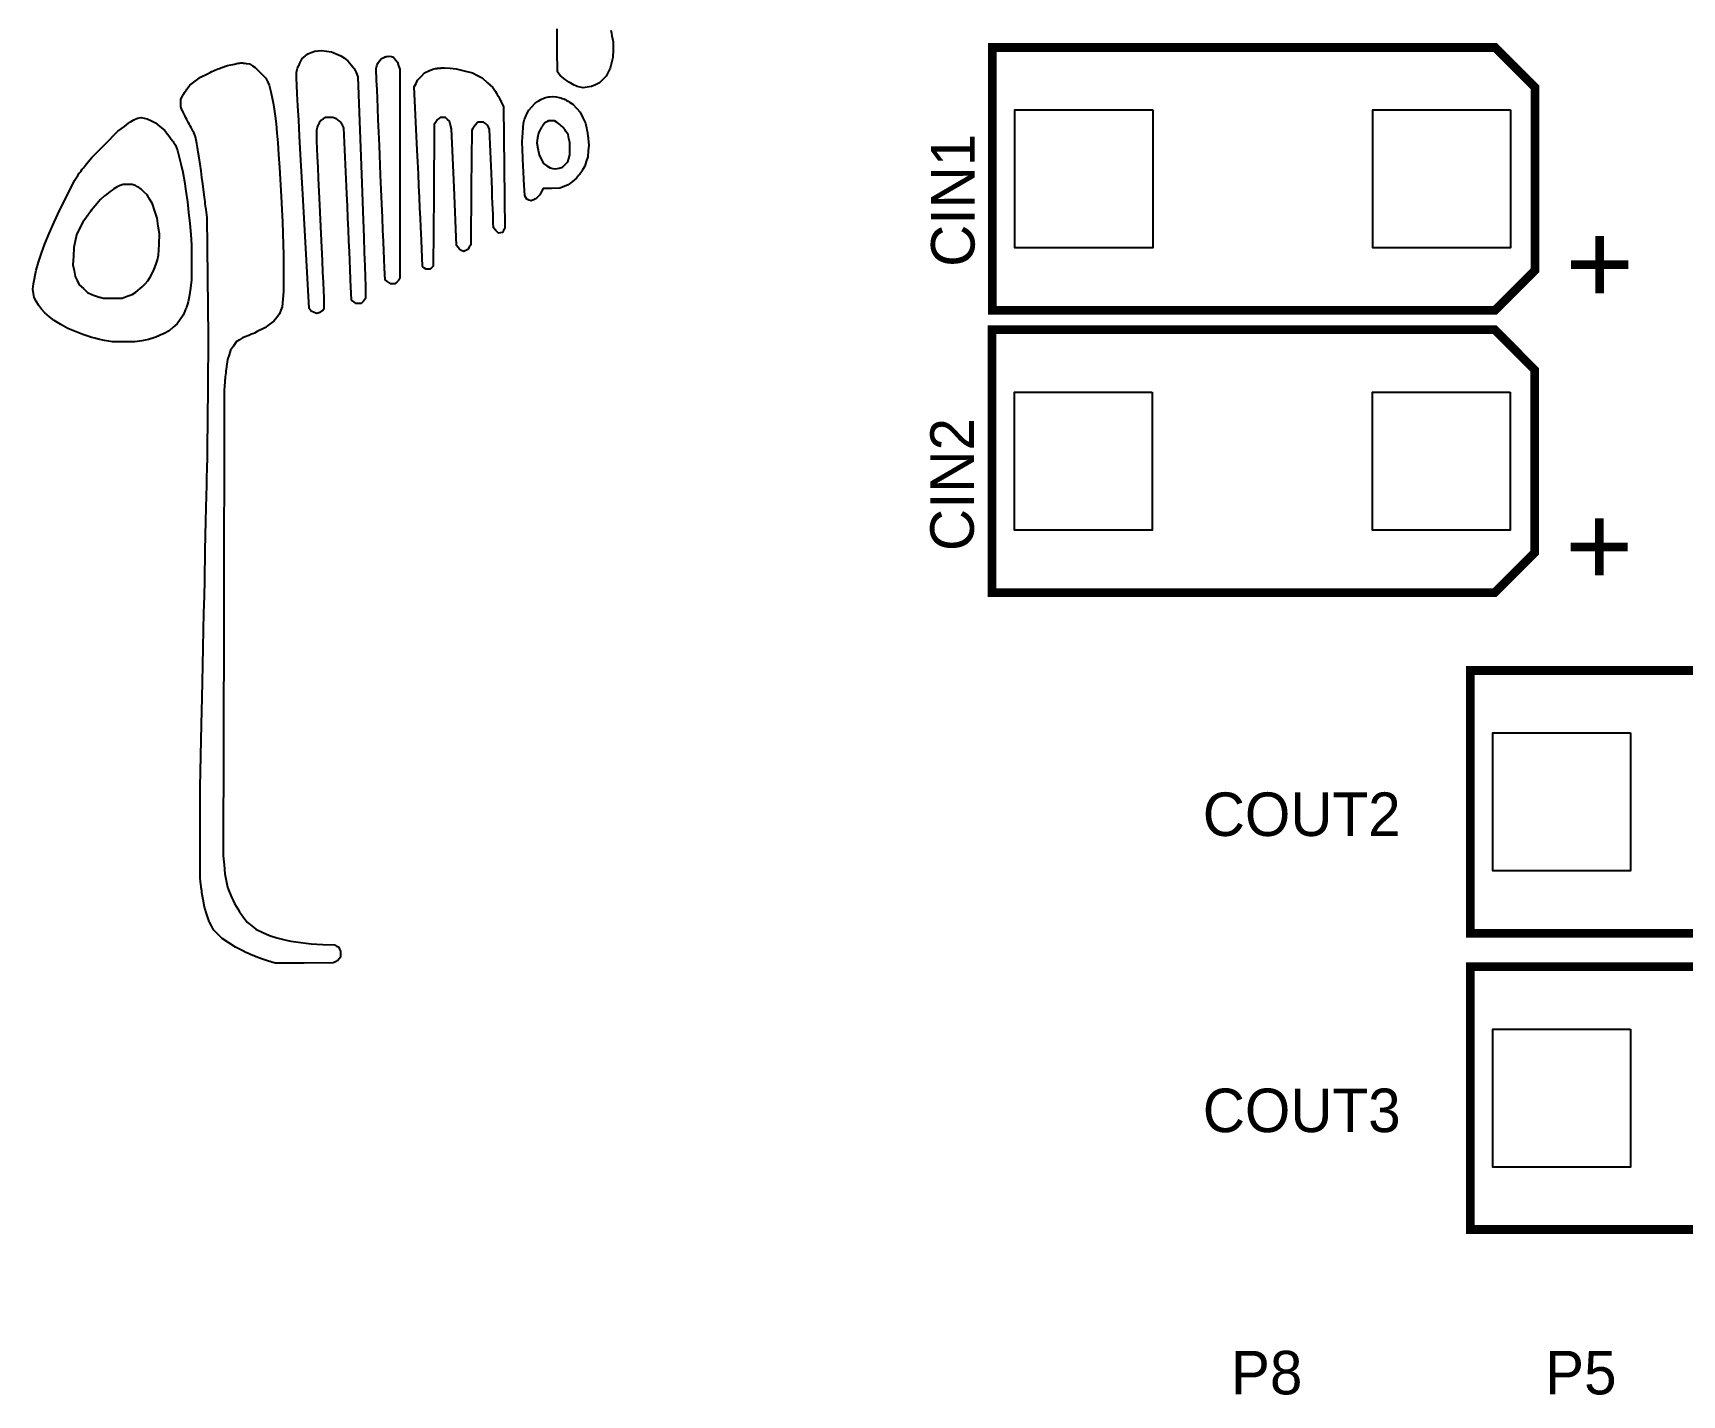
# Model space of a CAD drawing. Extents: x 0 to 260, y 0 to 180.
# Drawn here: x 44.71 to 73.58, y 137.78 to 161.61 of the extents above; entities that cross this region are included whole.
import ezdxf

# ---------------------------------------------------------------- set-up
doc = ezdxf.new("R2010")
doc.units = 0
for name, color, linetype in [('BG_SILKSCREEN_TOP', 6, 'CONTINUOUS'), ('PG_SILKSCREEN_TOP', 254, 'CONTINUOUS'), ('PIN_TOP', 96, 'CONTINUOUS'), ('RD_SILKSCREEN_TOP', 85, 'CONTINUOUS')]:
    doc.layers.add(name, color=color, linetype=linetype)

msp = doc.modelspace()

# ---------------------------------------------------------------- linework, layer by layer
at = {"layer": 'BG_SILKSCREEN_TOP'}
msp.add_lwpolyline([(54.822598, 161.663126), (54.834282, 161.612326), (54.844442, 161.563558), (54.864762, 161.459418), (54.863746, 161.322004), (54.862476, 161.184336), (54.8386, 161.093404), (54.81447, 161.001202), (54.779926, 160.93186), (54.744112, 160.861248), (54.686708, 160.802828), (54.628034, 160.744154), (54.556152, 160.710626), (54.484524, 160.677098), (54.411372, 160.66516), (54.338474, 160.654492), (54.288182, 160.66516), (54.23789, 160.680146), (54.210712, 160.691322), (54.182518, 160.70453), (54.153308, 160.720024), (54.123336, 160.73755), (54.092094, 160.757362), (54.06009, 160.778952), (54.027324, 160.802828), (53.941218, 160.867344), (53.916072, 160.900872), (53.89118, 160.9344), (53.88737, 161.310066), (53.885084, 161.686748)], dxfattribs=at)
for points in [[(49.846484, 161.296858), (49.93386, 161.285936), (50.01641, 161.251392), (50.09896, 161.216594), (50.15992, 161.172398), (50.22088, 161.128202), (50.275998, 161.059876), (50.330862, 160.993074), (50.36439, 160.921192), (50.397918, 160.84931), (50.464974, 158.989268), (50.488342, 158.336996), (50.498756, 158.04134), (50.508154, 157.773624), (50.516028, 157.539182), (50.522378, 157.343856), (50.527204, 157.193234), (50.529998, 157.09265), (50.53076, 157.047692), (50.53076, 156.967428), (50.49139, 156.924502), (50.451766, 156.881322), (50.40757, 156.881322), (50.363374, 156.881322), (50.32375, 156.911294), (50.28438, 156.941266), (50.268886, 157.292802), (50.26025, 157.487366), (50.254154, 157.627574), (50.246788, 157.790642), (50.23866, 157.972252), (50.230024, 158.168086), (50.22088, 158.373826), (50.211482, 158.585154), (50.20183, 158.797752), (50.151538, 159.953452), (50.126392, 159.999934), (50.105056, 160.03651), (50.093372, 160.052258), (50.080672, 160.066736), (50.06721, 160.07969), (50.052478, 160.091374), (50.036984, 160.101788), (50.019966, 160.111186), (50.001932, 160.119568), (49.957736, 160.137602), (49.89322, 160.137602), (49.82845, 160.137602), (49.78781, 160.11017), (49.74717, 160.083754), (49.720754, 160.043114), (49.71034, 160.026096), (49.70526, 160.016698), (49.700434, 160.006792), (49.695608, 159.996632), (49.69129, 159.986726), (49.68748, 159.977074), (49.684178, 159.967676), (49.681384, 159.959294), (49.669446, 159.916368), (49.669446, 159.832548), (49.67351, 159.715454), (49.67859, 159.598614), (49.68494, 159.4485), (49.693068, 159.269684), (49.702212, 159.06623), (49.712372, 158.842202), (49.723548, 158.602172), (49.735232, 158.350458), (49.758092, 157.858714), (49.768252, 157.63494), (49.777396, 157.431232), (49.785524, 157.251908), (49.791874, 157.10154), (49.796954, 156.984446), (49.800002, 156.904944), (49.801018, 156.867098), (49.801018, 156.779722), (49.773586, 156.754576), (49.762156, 156.745178), (49.755552, 156.740352), (49.748694, 156.73578), (49.741328, 156.730954), (49.733962, 156.72689), (49.72685, 156.72308), (49.719992, 156.719778), (49.713642, 156.717492), (49.679098, 156.704284), (49.630076, 156.725874), (49.579784, 156.74848), (49.56048, 156.77134), (49.54143, 156.793946), (49.431448, 158.79191), (49.39284, 159.490918), (49.375314, 159.80664), (49.35982, 160.092136), (49.346358, 160.341056), (49.335436, 160.548066), (49.327054, 160.706562), (49.321974, 160.810956), (49.320196, 160.855406), (49.320196, 160.921192), (49.33442, 160.97504), (49.341532, 160.998154), (49.346612, 161.011616), (49.3522, 161.026094), (49.35855, 161.040826), (49.365154, 161.055812), (49.372012, 161.070798), (49.379124, 161.085022), (49.385982, 161.09823), (49.423066, 161.168842), (49.470818, 161.209482), (49.517554, 161.250122), (49.578514, 161.272982), (49.639474, 161.294318), (49.699418, 161.300414), (49.759108, 161.306256)], [(50.981864, 161.2011), (51.019964, 161.190432), (51.054762, 161.147252), (51.090576, 161.104326), (51.109626, 161.043112), (51.12766, 160.980882), (51.1302, 159.156654), (51.132486, 157.332426), (51.120548, 157.30855), (51.113944, 157.29839), (51.109626, 157.292294), (51.104546, 157.286198), (51.099212, 157.279848), (51.093624, 157.273498), (51.087782, 157.267148), (51.08194, 157.261306), (51.076352, 157.255718), (51.04511, 157.227016), (51.009296, 157.227016), (50.972212, 157.227016), (50.92192, 157.261814), (50.871628, 157.297628), (50.863246, 157.499812), (50.856388, 157.660594), (50.850546, 157.798516), (50.843434, 157.968188), (50.835052, 158.165292), (50.825654, 158.385002), (50.815748, 158.622746), (50.80508, 158.873444), (50.793904, 159.132778), (50.772314, 159.643572), (50.762154, 159.882078), (50.752756, 160.103058), (50.744374, 160.301686), (50.737262, 160.473136), (50.73142, 160.612836), (50.727102, 160.71596), (50.724562, 160.777682), (50.71491, 160.993074), (50.730404, 161.039556), (50.746152, 161.087562), (50.77714, 161.126932), (50.807112, 161.166302), (50.83937, 161.183066), (50.852832, 161.188908), (50.860452, 161.191956), (50.86858, 161.195004), (50.876708, 161.197798), (50.884836, 161.200338), (50.892964, 161.202624), (50.900584, 161.204402), (50.907696, 161.205926), (50.94351, 161.211768)], [(48.440848, 161.082736), (48.498252, 161.073084), (48.548544, 161.043112), (48.598836, 161.012124), (48.690784, 160.918906), (48.782986, 160.825434), (48.812958, 160.764474), (48.84293, 160.703514), (48.872648, 160.58515), (48.914304, 160.391094), (48.932338, 160.282636), (48.948848, 160.161732), (48.964342, 160.025334), (48.979074, 159.870394), (48.993552, 159.692848), (49.008284, 159.490156), (49.023524, 159.258254), (49.052226, 158.75381), (49.06391, 158.524448), (49.073562, 158.308548), (49.081436, 158.105348), (49.087532, 157.913578), (49.09185, 157.73273), (49.09439, 157.56128), (49.095152, 157.398212), (49.095152, 157.093158), (49.083214, 156.95803), (49.071276, 156.823918), (49.04867, 156.762958), (49.02454, 156.703014), (48.974502, 156.637228), (48.92421, 156.571442), (48.845216, 156.513022), (48.766222, 156.453078), (48.63465, 156.388562), (48.584612, 156.364686), (48.559466, 156.353002), (48.534828, 156.341826), (48.511206, 156.331666), (48.489362, 156.322522), (48.469804, 156.314394), (48.45304, 156.308044), (48.439578, 156.303472), (48.377348, 156.283152), (48.321214, 156.246068), (48.26508, 156.207968), (48.216058, 156.136086), (48.167036, 156.064204), (48.14062, 155.982924), (48.114204, 155.901644), (48.096424, 155.779724), (48.089312, 155.727908), (48.085502, 155.697682), (48.081692, 155.665932), (48.078136, 155.633166), (48.074326, 155.600146), (48.071024, 155.567888), (48.067976, 155.5369), (48.065182, 155.507944), (48.051974, 155.358592), (48.046132, 151.286464), (48.040036, 147.214336), (48.053244, 147.057618), (48.067722, 146.9009), (48.091598, 146.783552), (48.115474, 146.666458), (48.142906, 146.59102), (48.187102, 146.482816), (48.210724, 146.432524), (48.23587, 146.383502), (48.262794, 146.335242), (48.292258, 146.286728), (48.324516, 146.237452), (48.359822, 146.186398), (48.398938, 146.132804), (48.462438, 146.046698), (48.536606, 145.990564), (48.610774, 145.93443), (48.730408, 145.876772), (48.850042, 145.819368), (48.975518, 145.783554), (49.138586, 145.742152), (49.221898, 145.72488), (49.306988, 145.709894), (49.394872, 145.69694), (49.485804, 145.686018), (49.580292, 145.676874), (49.679352, 145.669508), (49.782984, 145.66392), (49.986438, 145.655538), (50.022252, 145.637758), (50.05832, 145.620994), (50.0761, 145.584926), (50.092864, 145.549112), (50.091848, 145.496534), (50.089308, 145.443956), (50.067718, 145.412714), (50.045112, 145.381726), (50.003202, 145.361406), (49.962562, 145.341086), (49.454054, 145.339816), (48.9458, 145.337276), (48.814228, 145.379186), (48.708056, 145.413476), (48.660812, 145.43024), (48.6156, 145.447258), (48.571404, 145.464784), (48.527208, 145.483834), (48.481996, 145.504154), (48.434498, 145.526506), (48.383444, 145.551398), (48.251872, 145.617184), (48.135794, 145.693892), (48.019716, 145.771616), (47.944532, 145.845784), (47.869094, 145.919952), (47.83074, 145.99285), (47.79137, 146.066002), (47.74946, 146.191478), (47.70755, 146.317208), (47.684944, 146.453606), (47.675546, 146.508724), (47.670974, 146.538696), (47.666402, 146.569684), (47.66183, 146.600418), (47.657512, 146.630644), (47.653702, 146.659346), (47.6504, 146.685762), (47.64786, 146.709384), (47.634652, 146.829018), (47.635668, 147.624546), (47.635668, 148.420074), (47.659798, 149.514814), (47.669958, 149.984968), (47.6758, 150.261066), (47.68215, 150.554944), (47.6885, 150.858982), (47.695104, 151.166068), (47.701454, 151.468836), (47.707804, 151.760174), (47.713646, 152.03297), (47.724822, 152.561036), (47.73041, 152.820878), (47.735998, 153.07056), (47.741078, 153.304494), (47.74565, 153.517092), (47.749714, 153.702766), (47.753016, 153.855928), (47.755302, 153.970736), (47.760382, 154.20721), (47.762668, 154.354784), (47.765208, 154.516582), (47.767494, 154.688286), (47.769526, 154.866086), (47.771558, 155.045664), (47.773082, 155.22321), (47.774606, 155.394406), (47.781718, 156.303472), (47.76851, 157.344364), (47.755302, 158.385002), (47.743364, 158.48076), (47.737268, 158.526988), (47.733458, 158.55696), (47.729394, 158.590488), (47.724822, 158.62681), (47.72025, 158.664656), (47.715424, 158.703264), (47.710852, 158.742126), (47.70628, 158.779972), (47.681388, 158.975552), (47.665894, 159.088074), (47.649638, 159.203898), (47.632874, 159.31896), (47.616364, 159.428434), (47.601124, 159.527748), (47.587408, 159.612584), (47.575978, 159.67837), (47.553118, 159.80029), (47.534068, 159.847026), (47.52213, 159.872426), (47.512732, 159.890714), (47.50181, 159.91205), (47.489364, 159.935926), (47.475648, 159.96158), (47.46117, 159.988504), (47.446438, 160.01619), (47.431198, 160.044384), (47.40021, 160.10128), (47.385224, 160.129728), (47.371, 160.15716), (47.357792, 160.183068), (47.346108, 160.206944), (47.335948, 160.228026), (47.328074, 160.245806), (47.322232, 160.259522), (47.29734, 160.323022), (47.298356, 160.388808), (47.298356, 160.455864), (47.323502, 160.508442), (47.33544, 160.531556), (47.343314, 160.545272), (47.35195, 160.559496), (47.361602, 160.574228), (47.371762, 160.58896), (47.381922, 160.603692), (47.392336, 160.617408), (47.402496, 160.630362), (47.456344, 160.699958), (47.547276, 160.771586), (47.638208, 160.844738), (47.760128, 160.903158), (47.809404, 160.926272), (47.836836, 160.938464), (47.865284, 160.95091), (47.893732, 160.963102), (47.92218, 160.974786), (47.949104, 160.985708), (47.974504, 160.99536), (47.99711, 161.003742), (48.114204, 161.046668), (48.232822, 161.070798), (48.300894, 161.08426), (48.325024, 161.088324), (48.344582, 161.090864), (48.361854, 161.09188), (48.37811, 161.091372), (48.395636, 161.089594), (48.415956, 161.086546)], [(52.01412, 160.997646), (52.11572, 160.988248), (52.259484, 160.95218), (52.402994, 160.915096), (52.4891, 160.87217), (52.573936, 160.82899), (52.666138, 160.745424), (52.75707, 160.660334), (52.804822, 160.589722), (52.82438, 160.559242), (52.835556, 160.540954), (52.846732, 160.521396), (52.858162, 160.501076), (52.869592, 160.480248), (52.88026, 160.459674), (52.89042, 160.439862), (52.89931, 160.421066), (52.946046, 160.323022), (52.955698, 159.258254), (52.966366, 158.19374), (52.947316, 158.157672), (52.928012, 158.121858), (52.892198, 158.118302), (52.856384, 158.114746), (52.811934, 158.158942), (52.767738, 158.203138), (52.766468, 158.29407), (52.764436, 158.374334), (52.761896, 158.445708), (52.758594, 158.534608), (52.75453, 158.638748), (52.749704, 158.755588), (52.744624, 158.882334), (52.739036, 159.016954), (52.733194, 159.156654), (52.699666, 159.928306), (52.680362, 159.96666), (52.660042, 160.003744), (52.629054, 160.028636), (52.596796, 160.053782), (52.547774, 160.053782), (52.497482, 160.053782), (52.460398, 160.015682), (52.446428, 160.000188), (52.43957, 159.991806), (52.432712, 159.983424), (52.426362, 159.975042), (52.42052, 159.966914), (52.41544, 159.959294), (52.411122, 159.952182), (52.40782, 159.94634), (52.391056, 159.916368), (52.381404, 158.911544), (52.370736, 157.906466), (52.346606, 157.867096), (52.32273, 157.828742), (52.288186, 157.809692), (52.253388, 157.791658), (52.212748, 157.810962), (52.173124, 157.830012), (52.149248, 157.86227), (52.125372, 157.894528), (52.081176, 158.917386), (52.03571, 159.940244), (52.017676, 160.00476), (52.000912, 160.06953), (51.966368, 160.102804), (51.93284, 160.137602), (51.884834, 160.137602), (51.838352, 160.137602), (51.806094, 160.112456), (51.793902, 160.101788), (51.787552, 160.09493), (51.780948, 160.087818), (51.774598, 160.080198), (51.768502, 160.072578), (51.762914, 160.064704), (51.757834, 160.057338), (51.753262, 160.050226), (51.732942, 160.012126), (51.723544, 158.773876), (51.712622, 157.535626), (51.68519, 157.506924), (51.657758, 157.479492), (51.625246, 157.479492), (51.592988, 157.479492), (51.562, 157.502352), (51.529742, 157.526228), (51.508152, 157.991556), (51.497484, 158.22295), (51.490372, 158.377382), (51.482244, 158.55188), (51.473354, 158.741618), (51.46421, 158.942024), (51.454558, 159.149034), (51.444906, 159.357568), (51.435254, 159.563308), (51.383692, 160.669986), (51.413664, 160.72866), (51.442366, 160.78708), (51.503326, 160.85185), (51.564286, 160.916366), (51.636168, 160.951164), (51.709066, 160.984692), (51.750976, 160.991804), (51.76901, 160.994344), (51.779932, 160.995614), (51.791616, 160.996884), (51.803808, 160.998154), (51.816508, 160.999424), (51.828954, 161.000694), (51.841146, 161.00171), (51.852576, 161.002472), (51.91252, 161.007298)], [(53.86705, 160.496504), (53.920898, 160.485836), (53.947314, 160.47847), (53.973476, 160.469834), (53.999638, 160.459928), (54.025292, 160.448752), (54.050946, 160.436052), (54.076346, 160.422082), (54.101492, 160.406842), (54.161436, 160.368488), (54.224936, 160.300416), (54.286912, 160.23082), (54.333648, 160.132776), (54.380384, 160.036002), (54.399434, 159.954468), (54.407054, 159.918908), (54.410864, 159.89808), (54.414928, 159.875728), (54.418484, 159.852614), (54.421786, 159.829246), (54.424834, 159.806132), (54.427374, 159.784034), (54.429406, 159.763206), (54.440074, 159.653224), (54.429406, 159.55137), (54.419754, 159.4485), (54.393592, 159.36595), (54.368446, 159.282384), (54.331362, 159.22244), (54.316122, 159.199072), (54.307994, 159.186372), (54.299358, 159.173672), (54.290722, 159.160972), (54.282086, 159.14878), (54.273958, 159.13735), (54.266338, 159.12719), (54.25948, 159.1183), (54.225952, 159.072834), (54.151784, 159.0167), (54.077616, 158.960566), (54.005988, 158.930594), (53.934106, 158.900622), (53.78831, 158.895796), (53.64099, 158.891224), (53.606446, 158.828994), (53.57876, 158.785052), (53.565298, 158.767018), (53.551582, 158.75127), (53.537612, 158.737554), (53.522626, 158.725616), (53.506878, 158.714948), (53.48986, 158.705804), (53.471064, 158.697422), (53.428138, 158.678118), (53.391054, 158.691326), (53.3527, 158.704534), (53.337206, 158.736792), (53.320442, 158.76778), (53.307234, 158.959296), (53.302154, 159.043624), (53.299106, 159.09417), (53.296312, 159.14878), (53.293518, 159.20593), (53.290724, 159.264096), (53.28793, 159.322008), (53.285644, 159.378396), (53.283358, 159.431736), (53.273706, 159.712914), (53.283358, 159.874458), (53.29301, 160.036002), (53.306218, 160.083754), (53.31333, 160.104582), (53.318156, 160.117028), (53.32349, 160.130236), (53.329332, 160.143952), (53.335428, 160.157922), (53.341524, 160.171638), (53.347874, 160.184846), (53.35397, 160.197546), (53.387498, 160.264348), (53.442362, 160.325308), (53.49748, 160.386522), (53.554884, 160.423606), (53.598826, 160.449006), (53.620924, 160.459928), (53.642768, 160.469326), (53.664866, 160.477708), (53.687218, 160.48482), (53.70957, 160.490916), (53.732176, 160.495488), (53.754782, 160.49879), (53.802534, 160.504886)], [(46.65472, 160.124394), (46.708568, 160.113726), (46.78045, 160.078928), (46.852332, 160.043114), (46.930056, 159.978598), (47.00778, 159.912812), (47.06874, 159.837374), (47.092362, 159.807402), (47.104554, 159.7914), (47.116746, 159.775144), (47.128684, 159.759142), (47.13986, 159.743902), (47.15002, 159.729678), (47.159164, 159.716724), (47.166784, 159.705802), (47.203868, 159.649668), (47.23511, 159.558736), (47.297848, 159.325564), (47.328328, 159.179768), (47.357538, 159.018478), (47.38497, 158.844996), (47.410116, 158.661862), (47.432976, 158.472378), (47.45228, 158.279338), (47.468282, 158.086044), (47.48149, 157.906466), (47.48149, 157.601412), (47.48149, 157.296358), (47.463456, 157.147006), (47.444406, 156.9974), (47.421546, 156.907738), (47.411894, 156.872178), (47.406052, 156.853128), (47.399702, 156.83357), (47.393098, 156.814266), (47.386494, 156.795724), (47.37989, 156.777944), (47.373794, 156.761688), (47.367698, 156.747464), (47.33671, 156.678122), (47.282862, 156.602684), (47.229014, 156.527246), (47.160942, 156.466286), (47.092616, 156.405326), (47.002954, 156.35859), (46.965616, 156.340048), (46.944534, 156.330396), (46.922944, 156.320744), (46.9011, 156.3116), (46.87951, 156.30271), (46.858428, 156.294328), (46.83887, 156.286962), (46.82109, 156.280866), (46.730158, 156.250894), (46.611794, 156.230574), (46.49343, 156.211524), (46.296072, 156.211524), (46.09846, 156.21254), (45.961046, 156.23667), (45.847, 156.259022), (45.792898, 156.271722), (45.739558, 156.285946), (45.686218, 156.301694), (45.632624, 156.318966), (45.578014, 156.33827), (45.521372, 156.35986), (45.46219, 156.383736), (45.31614, 156.443426), (45.197776, 156.513022), (45.079412, 156.58338), (44.996862, 156.650436), (44.914312, 156.717492), (44.857924, 156.784548), (44.80179, 156.85262), (44.765976, 156.919676), (44.730162, 156.986732), (44.71797, 157.05836), (44.707302, 157.130242), (44.71797, 157.22473), (44.76369, 157.466792), (44.80306, 157.606238), (44.854114, 157.759146), (44.916852, 157.92577), (44.991782, 158.107634), (45.079158, 158.304992), (45.179234, 158.51886), (45.292264, 158.75), (45.433488, 159.031178), (45.492162, 159.12084), (45.518324, 159.159194), (45.534326, 159.181546), (45.551852, 159.205422), (45.57014, 159.229806), (45.588936, 159.254698), (45.607732, 159.279082), (45.626274, 159.30245), (45.644054, 159.32404), (45.738542, 159.437832), (45.965872, 159.666178), (46.194218, 159.894778), (46.30801, 159.980884), (46.381924, 160.036002), (46.41469, 160.058354), (46.44517, 160.077658), (46.47311, 160.09366), (46.499018, 160.106614), (46.522894, 160.117028), (46.544738, 160.124394), (46.565058, 160.12922), (46.601126, 160.135316)], [(53.70195, 160.061148), (53.668676, 160.043114), (53.638704, 160.003744), (53.626512, 159.986726), (53.619908, 159.97682), (53.61305, 159.966406), (53.606192, 159.955484), (53.599588, 159.944562), (53.593492, 159.933894), (53.58765, 159.92348), (53.582316, 159.913828), (53.557424, 159.86379), (53.542946, 159.77997), (53.528722, 159.69488), (53.549042, 159.590994), (53.568092, 159.485584), (53.607462, 159.40786), (53.647086, 159.330136), (53.70322, 159.291782), (53.760624, 159.254698), (53.80863, 159.246316), (53.857652, 159.237934), (53.918612, 159.252412), (53.979572, 159.267906), (54.070504, 159.358838), (54.088538, 159.421068), (54.107588, 159.484568), (54.107588, 159.700976), (54.090824, 159.768032), (54.07533, 159.836104), (54.044088, 159.887666), (54.018942, 159.92602), (54.00421, 159.944562), (53.987954, 159.962596), (53.970428, 159.980376), (53.951632, 159.997648), (53.931312, 160.014666), (53.909976, 160.030922), (53.88737, 160.04667), (53.840888, 160.077912), (53.735478, 160.077912)], [(46.233842, 158.944818), (46.183296, 158.92145), (46.154594, 158.905194), (46.124114, 158.886398), (46.092364, 158.865062), (46.059598, 158.841948), (46.026832, 158.817056), (45.99432, 158.79064), (45.962316, 158.763208), (45.884338, 158.696152), (45.794676, 158.589726), (45.759116, 158.5468), (45.740066, 158.523686), (45.72127, 158.49981), (45.702728, 158.476188), (45.684948, 158.453074), (45.668692, 158.43123), (45.65396, 158.411164), (45.641514, 158.393384), (45.578268, 158.303722), (45.52442, 158.19374), (45.469302, 158.083504), (45.445426, 157.971236), (45.42155, 157.858714), (45.414184, 157.709108), (45.407072, 157.559756), (45.427392, 157.457902), (45.446696, 157.356302), (45.48251, 157.283404), (45.518324, 157.210252), (45.590206, 157.14218), (45.661834, 157.073854), (45.736002, 157.04058), (45.766736, 157.027372), (45.783246, 157.020768), (45.800264, 157.014418), (45.817536, 157.008322), (45.834046, 157.002734), (45.849794, 156.997654), (45.864272, 156.99359), (45.877226, 156.990288), (45.943012, 156.973524), (46.104556, 156.974794), (46.2661, 156.97581), (46.355762, 157.008068), (46.445424, 157.04058), (46.508924, 157.082236), (46.6217, 157.171644), (46.671484, 157.223206), (46.71695, 157.279848), (46.758098, 157.341316), (46.795436, 157.408372), (46.82871, 157.480762), (46.858428, 157.559248), (46.88459, 157.643322), (46.907196, 157.727142), (46.914308, 157.912562), (46.920404, 158.097982), (46.901354, 158.23565), (46.881034, 158.373064), (46.839124, 158.498794), (46.797214, 158.62427), (46.750478, 158.703264), (46.703996, 158.780988), (46.65599, 158.83128), (46.61916, 158.865824), (46.599856, 158.881826), (46.580044, 158.896558), (46.559978, 158.910274), (46.539912, 158.92272), (46.5201, 158.933896), (46.500542, 158.943294), (46.481492, 158.950914), (46.445424, 158.962852), (46.365414, 158.964122), (46.28388, 158.965392)]]:
    msp.add_lwpolyline(points, close=True, dxfattribs=at)
at = {"layer": 'PG_SILKSCREEN_TOP', "const_width": 0.1524}
for points in [[(70.306946, 161.360866), (61.506862, 161.360866), (61.506862, 156.760926), (70.306946, 156.760926), (71.00697, 157.46095), (71.00697, 160.660842), (70.306946, 161.360866)], [(72.138794, 157.0609), (72.138794, 158.060898)], [(72.63892, 157.560772), (71.638922, 157.560772)], [(70.298818, 156.421582), (61.498734, 156.421582), (61.498734, 151.821642), (70.298818, 151.821642), (70.998842, 152.521666), (70.998842, 155.721558), (70.298818, 156.421582)], [(72.130666, 152.121616), (72.130666, 153.121614)], [(72.630792, 152.621488), (71.630794, 152.621488)], [(78.67396, 150.459186), (69.873876, 150.459186), (69.873876, 145.859246), (78.67396, 145.859246), (79.373984, 146.55927), (79.373984, 149.759162), (78.67396, 150.459186)], [(78.67396, 145.276824), (69.873876, 145.276824), (69.873876, 140.676884), (78.67396, 140.676884), (79.373984, 141.376908), (79.373984, 144.5768), (78.67396, 145.276824)]]:
    msp.add_lwpolyline(points, dxfattribs=at)
at = {"layer": 'PIN_TOP'}
for points in [[(64.311784, 160.267396), (64.311784, 157.854396), (61.898784, 157.854396), (61.898784, 160.267396)], [(70.57898, 160.267396), (70.57898, 157.854396), (68.16598, 157.854396), (68.16598, 160.267396)], [(64.303656, 155.328112), (64.303656, 152.915112), (61.890656, 152.915112), (61.890656, 155.328112)], [(70.570852, 155.328112), (70.570852, 152.915112), (68.157852, 152.915112), (68.157852, 155.328112)], [(72.678798, 149.365716), (72.678798, 146.952716), (70.265798, 146.952716), (70.265798, 149.365716)], [(72.678798, 144.183354), (72.678798, 141.770354), (70.265798, 141.770354), (70.265798, 144.183354)]]:
    msp.add_lwpolyline(points, close=True, dxfattribs=at)

# ---------------------------------------------------------------- texts
at = {"layer": 'RD_SILKSCREEN_TOP', "width": 1.003333}
for s, p in [('CIN1', (61.19368, 157.522418)), ('CIN2', (61.180472, 152.548844))]:
    msp.add_text(s, height=0.762, rotation=90, dxfattribs=at).set_placement(p)
for s, p in [('COUT2', (65.188592, 147.562824)), ('COUT3', (65.188592, 142.380462)), ('P8', (65.68313, 137.791444)), ('P5', (71.182992, 137.791444))]:
    msp.add_text(s, height=0.762, dxfattribs=at).set_placement(p)

doc.saveas('drawing.dxf')
